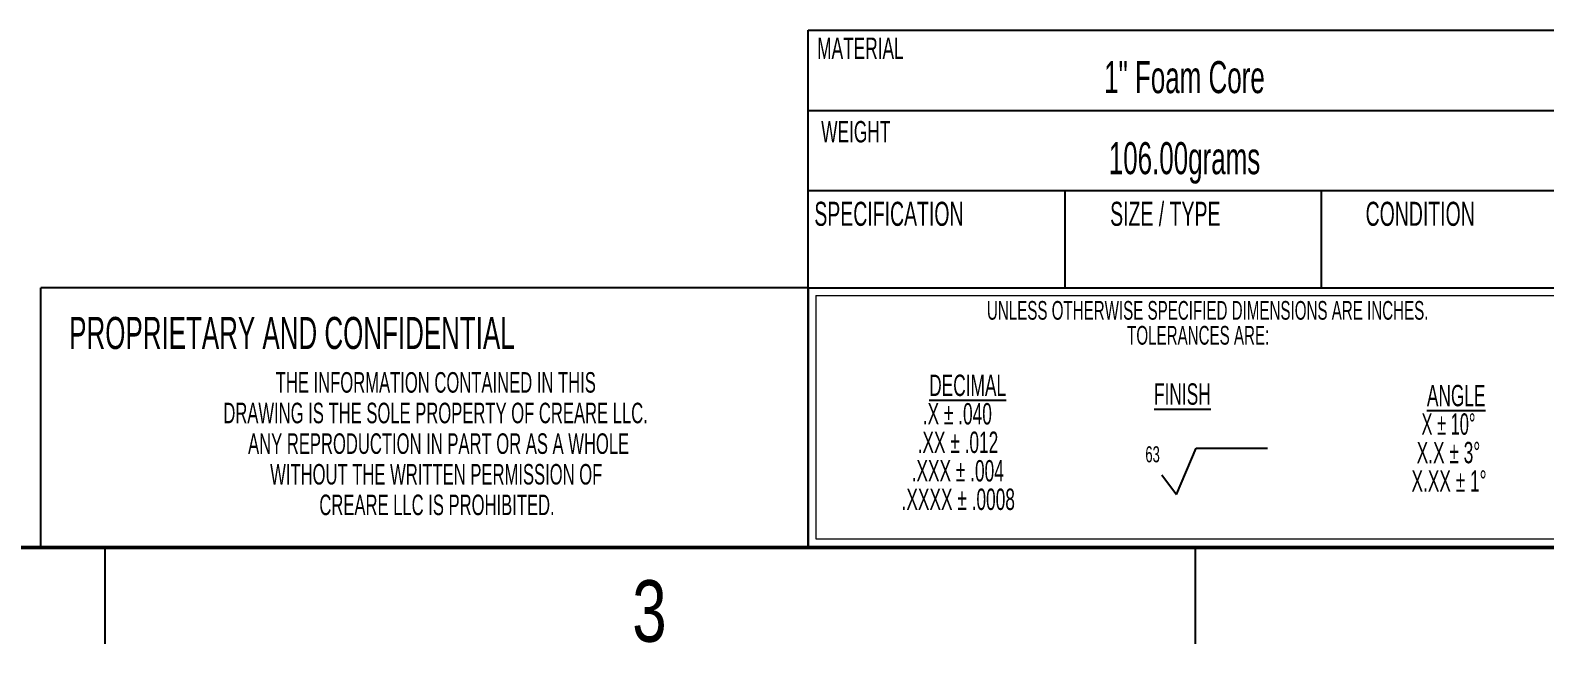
# Model space of a CAD drawing. Header units: inches. Extents: x 0.1 to 33.9, y 0.1 to 21.9.
# Drawn here: x 20.96 to 26.86, y 0.12 to 2.52 of the extents above; entities that cross this region are included whole.
import ezdxf

# ---------------------------------------------------------------- set-up
doc = ezdxf.new("R2010")
doc.units = ezdxf.units.IN
doc.header["$MEASUREMENT"] = 0
doc.layers.add('FORMAT', color=7, linetype='Continuous')
doc.styles.add('SLDTEXTSTYLE0', font='TXT', dxfattribs={"width": 0.605})
doc.styles.add('SLDTEXTSTYLE2', font='TXT', dxfattribs={"width": 0.575})
doc.styles.add('SLDTEXTSTYLE3', font='TXT', dxfattribs={"width": 0.75})

# ---------------------------------------------------------------- blocks, each defined once
blk = doc.blocks.new('SW_NOTE_1')
at = {"layer": 'FORMAT', "color": 0, "char_height": 0.08333, "attachment_point": 2}
for s, insert, style in [('\\LANGLE', (0.237, 0.1074), 'SLDTEXTSTYLE0'), ('X ± 10°', (0.2068, -0.0037), 'SLDTEXTSTYLE2'), ('X.X ± 3°', (0.2067, -0.1148), 'SLDTEXTSTYLE0'), ('X.XX ± 1°', (0.2089, -0.2259), 'SLDTEXTSTYLE0')]:
    blk.add_mtext(s, dxfattribs=dict(at, insert=insert, style=style))
blk = doc.blocks.new('SW_NOTE_2')
at = {"layer": 'FORMAT', "color": 0, "char_height": 0.072917, "attachment_point": 2, "style": 'SLDTEXTSTYLE0'}
for s, insert in [('UNLESS OTHERWISE SPECIFIED DIMENSIONS ARE INCHES.', (1.4344, 0.094)), ('TOLERANCES ARE:', (1.3974, -0.0032))]:
    blk.add_mtext(s, dxfattribs=dict(at, insert=insert))
blk = doc.blocks.new('SW_NOTE_3')
at = {"layer": 'FORMAT', "color": 0, "attachment_point": 2, "style": 'SLDTEXTSTYLE0'}
for s, insert, char_height in [('\\L DECIMAL', (0.3112, 0.1074), 0.08333), ('.X ± .040', (0.2804, -0.0037), 0.08333), ('.XX ± .012', (0.2828, -0.1148), 0.08333), ('.XXX ± .004', (0.282, -0.2259), 0.083333), ('.XXXX ± .0008', (0.284, -0.337), 0.083333)]:
    blk.add_mtext(s, dxfattribs=dict(at, insert=insert, char_height=char_height))
blk = doc.blocks.new('TOLERANCE BLOCK MEDIUM')
at = {"color": 7, "linetype": 'Continuous', "lineweight": 18}
for p, q in [((12.0142, 1.4704), (12.0142, 0.5224)), ((12.0142, 1.4704), (14.9541, 1.4704)), ((14.9541, 1.4704), (14.9541, 0.5224)), ((14.9841, 0.4924), (11.9842, 0.4924)), ((12.0142, 0.5224), (14.9541, 0.5224))]:
    blk.add_line(p, q, dxfattribs=at)
at = {"layer": 'FORMAT'}
for p, q in [((11.9842, 1.5004), (14.9841, 1.5004)), ((11.9842, 1.5004), (11.9842, 0.4924)), ((14.9841, 1.5004), (14.9841, 0.4924)), ((13.4195, 0.6943), (13.4969, 0.8747)), ((13.4969, 0.8747), (13.7748, 0.8747)), ((13.3622, 0.7709), (13.4195, 0.6943)), ((11.9842, 0.4924), (14.9841, 0.4924))]:
    blk.add_line(p, q, dxfattribs=at)
at = {"layer": 'FORMAT', "color": 7}
for name, p in [('SW_NOTE_2', (12.107, 1.3549)), ('SW_NOTE_3', (12.2853, 1.0546)), ('SW_NOTE_1', (14.2731, 1.0146))]:
    blk.add_blockref(name, p, dxfattribs=at)
at = {"layer": 'FORMAT', "attachment_point": 1, "style": 'SLDTEXTSTYLE0'}
for s, insert, char_height in [('\\LFINISH', (13.3323, 1.1278), 0.08333), ('63', (13.2986, 0.8826), 0.0625)]:
    blk.add_mtext(s, dxfattribs=dict(at, insert=insert, char_height=char_height))
blk = doc.blocks.new('SW_NOTE_8')
at = {"color": 0, "linetype": 'Continuous', "lineweight": 0, "char_height": 0.08, "attachment_point": 2, "style": 'SLDTEXTSTYLE0'}
for s, insert in [('THE INFORMATION CONTAINED IN THIS', (1.0337, 0.1031)), ('DRAWING IS THE SOLE PROPERTY OF CREARE LLC.', (1.0328, -0.0162)), ('ANY REPRODUCTION IN PART OR AS A WHOLE', (1.0447, -0.1356)), ('WITHOUT THE WRITTEN PERMISSION OF', (1.0354, -0.255)), ('CREARE LLC IS PROHIBITED.', (1.0384, -0.3744))]:
    blk.add_mtext(s, dxfattribs=dict(at, insert=insert))

msp = doc.modelspace()

# ---------------------------------------------------------------- linework, layer by layer
at = {"color": 7, "linetype": 'Continuous', "lineweight": 18}
msp.add_line((21, 0.5), (33.5, 0.5), dxfattribs=at)
at = {"color": 7, "linetype": 'Continuous', "lineweight": 25}
for p, q in [((21.25, 0.5), (21.25, 0.125)), ((25.5, 0.5), (25.5, 0.125))]:
    msp.add_line(p, q, dxfattribs=at)
at = {"layer": 'FORMAT'}
for p, q in [((23.9909, 2.516428), (33.5, 2.516428)), ((23.9909, 0.5), (23.9909, 2.516428)), ((23.9909, 2.203928), (26.9909, 2.203928)), ((23.9909, 1.891428), (24.9909, 1.891428)), ((24.9909, 1.891428), (24.9909, 1.512557)), ((24.9909, 1.891428), (25.9909, 1.891428)), ((25.9909, 1.891428), (25.9909, 1.512557)), ((25.9909, 1.891428), (26.9909, 1.891428)), ((21, 0.5), (21, 1.512557)), ((23.9909, 1.512557), (21, 1.512557)), ((23.9909, 1.512557), (26.9909, 1.512557))]:
    msp.add_line(p, q, dxfattribs=at)
at = {"layer": 'FORMAT', "linetype": 'Continuous', "lineweight": 50}
msp.add_line((33.5, 0.5), (0.5, 0.5), dxfattribs=at)

# ---------------------------------------------------------------- block references
at = {"color": 3, "linetype": 'Continuous', "lineweight": 0}
msp.add_blockref('SW_NOTE_8', (21.50625, 1.080673), dxfattribs=at)
at = {"layer": 'FORMAT'}
msp.add_blockref('TOLERANCE BLOCK MEDIUM', (12.006844, 0.012115), dxfattribs=at)

# ---------------------------------------------------------------- texts
at = {"color": 3, "linetype": 'Continuous', "lineweight": 0}
for s, insert, char_height, attachment_point, style in [('MATERIAL', (24.026265, 2.488269), 0.0833333, 1, 'SLDTEXTSTYLE0'), ('WEIGHT', (24.04193, 2.16275), 0.0833333, 1, 'SLDTEXTSTYLE0'), ('SPECIFICATION', (24.015197, 1.847846), 0.09375, 1, 'SLDTEXTSTYLE0'), ('PROPRIETARY AND CONFIDENTIAL', (21.111223, 1.398907), 0.125, 1, 'SLDTEXTSTYLE0'), ('3', (23.372583, 0.372586), 0.24, 2, 'SLDTEXTSTYLE3')]:
    msp.add_mtext(s, dxfattribs=dict(at, insert=insert, char_height=char_height, attachment_point=attachment_point, style=style))
at = {"layer": 'FORMAT', "style": 'SLDTEXTSTYLE0'}
for s, insert, char_height, attachment_point in [('1" Foam Core', (25.457694, 2.396369), 0.125, 2), ('106.00grams', (25.458003, 2.080461), 0.125, 2), ('SIZE / TYPE', (25.168098, 1.847846), 0.09375, 1), ('CONDITION', (26.163674, 1.847846), 0.09375, 1)]:
    msp.add_mtext(s, dxfattribs=dict(at, insert=insert, char_height=char_height, attachment_point=attachment_point))

doc.saveas('drawing.dxf')
